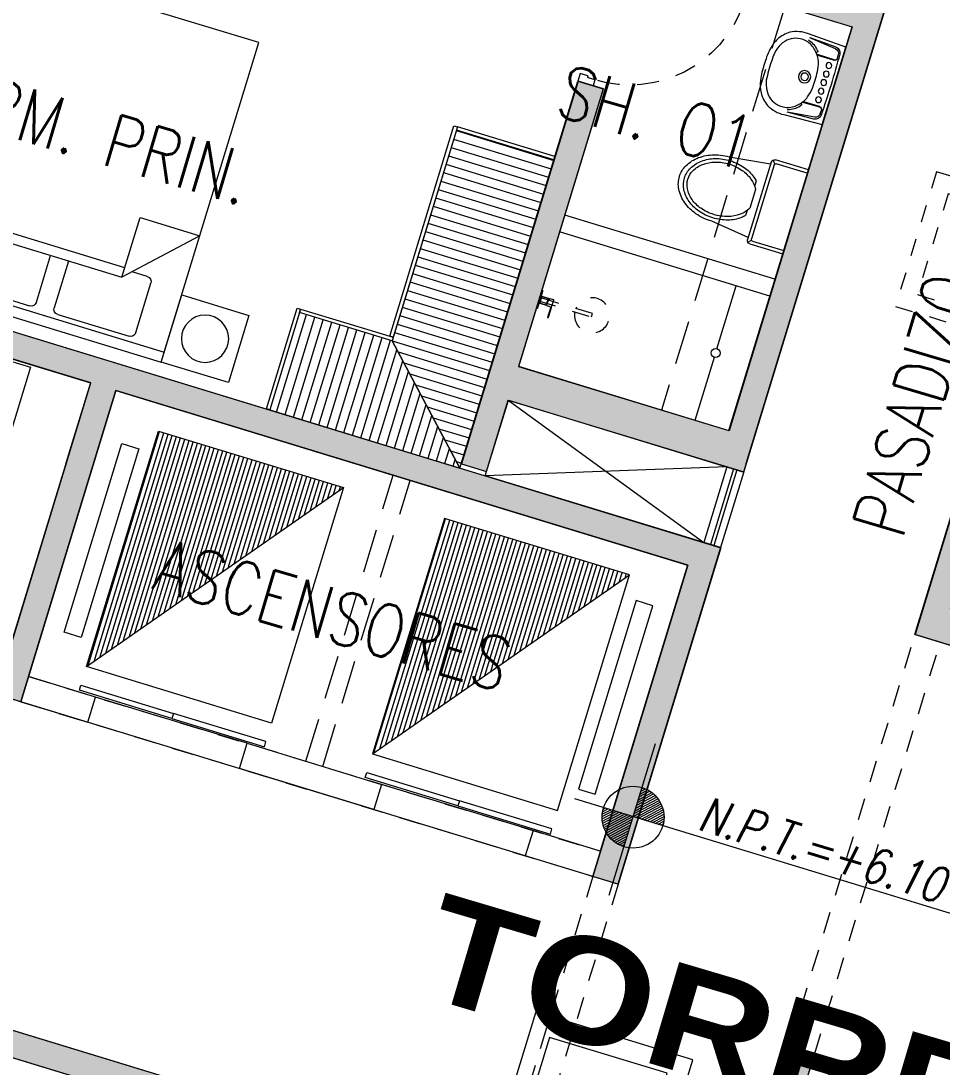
# Model space of a CAD drawing. Header units: millimetres. Extents: x 2471 to 2909, y 1327 to 1568.
# Drawn here: x 2650.49 to 2655.72, y 1484.87 to 1490.82 of the extents above; entities that cross this region are included whole.
import ezdxf
from ezdxf.enums import TextEntityAlignment as Align
from ezdxf.xclip import XClip

# ---------------------------------------------------------------- set-up
doc = ezdxf.new("R2010")
doc.units = ezdxf.units.MM
doc.header["$XCLIPFRAME"] = 2
doc.set_wipeout_variables(frame=1)
for name, pattern in [('ACAD_ISO07W100', [3, 0, -3]), ('HIDDEN', [0.375, 0.25, -0.125]), ('HIDDEN2', [0.1875, 0.125, -0.0625])]:
    doc.linetypes.add(name, pattern=pattern)
doc.layers.get('0').update_dxf_attribs({"color": 251, "lineweight": 9})
for name, color, linetype, lineweight in [('000 SOS 911 TUBERIA', 30, 'Continuous', 20), ('A-EST HATCH', 251, 'Continuous', 13), ('A-EST PLACAS', 251, 'Continuous', 13), ('A-EST VIGAS', 251, 'HIDDEN2', 13), ('A-ESTRUCTURA-HATCH', 251, 'Continuous', 13), ('A-LINEAS', 251, 'Continuous', 13), ('A-MOBILIARIO', 251, 'Continuous', 13), ('A-MURO BAJO', 251, 'Continuous', 13), ('A-MUROS', 251, 'Continuous', 13), ('A-PROYECCIONES', 251, 'HIDDEN', 13), ('A-SANITARIOS', 251, 'Continuous', 13), ('A_30_DispositivosSanit', 251, 'Continuous', 13), ('A_30_TableroElect', 251, 'Continuous', 13), ('A_50_TextoAmbiente', 251, 'Continuous', 13), ('A_50_TextoIndicaciones', 251, 'Continuous', 13), ('A_50_TextoSubtitulos', 251, 'Continuous', 13), ('DLP_MOBILIARIO FIJO', 251, 'Continuous', 13)]:
    doc.layers.add(name, color=color, linetype=linetype, lineweight=lineweight)
doc.styles.add('R100-200', font='romans.shx', dxfattribs={"width": 0.8, "height": 0.3})
doc.styles.add('R140-200', font='ariblk.ttf', dxfattribs={"height": 0.5})
doc.styles.add('R80', font='romans.shx', dxfattribs={"width": 0.8, "oblique": 15, "height": 0.1})
doc.styles.add('R80-200', font='romans.shx', dxfattribs={"width": 0.8, "oblique": 10, "height": 0.2})

# ---------------------------------------------------------------- blocks, each defined once
blk = doc.blocks.new('EST P1')
at = {"layer": 'A-ESTRUCTURA-HATCH'}
h = blk.add_hatch(dxfattribs=at)
h.set_pattern_fill('ANSI31', color=256, scale=0.02)
h.set_pattern_definition([(45, (-226392.07709, -8188203.05961), (-0.04490128060535, 0.04490128060535), [])])
h.paths.add_polyline_path([(-3.61, 5.05), (-3.61, 4.85), (-44.785, 4.85), (-44.785, -0.15), (-46.99, -0.15), (-46.99, -11.15), (-3.61, -11.1501), (-3.61, -11.4001), (-47.24, -11.4001), (-47.24, 0.15), (-45.035, 0.15), (-45.035, 5.05)])
h.paths.add_polyline_path([(5.8757, 4.85), (5.8757, 5.05), (35.53, 5.05), (35.53, 4.85)])
h.paths.add_polyline_path([(47.915, 5.05), (35.58, 5.05), (35.58, 4.85), (47.915, 4.85)])
h.paths.add_polyline_path([(51.865, 4.85), (53.3757, 4.85), (53.3757, 5.05), (51.865, 5.05)])
edge = h.paths.add_edge_path()
edge.add_arc((63.3007, -0.15), 9.7, 360, 540)
edge.add_line((53.6007, -0.15), (53.8007, -0.15))
edge.add_arc((63.3007, -0.15), 9.5, 0.90471, 180, ccw=False)
edge.add_line((72.7995, 0), (70.3507, 0))
edge.add_line((70.3507, 0), (70.3507, -0.1499))
edge.add_line((70.3507, -0.1499), (73.0007, -0.15))
edge = h.paths.add_edge_path()
edge.add_arc((63.3007, -0.15), 3.3, 0.00085, 49.99468)
edge.add_line((65.4221, 2.3777), (65.4222, -0.15))
edge.add_line((65.4222, -0.15), (65.2722, -0.15))
edge.add_line((65.2722, -0.15), (65.2721, 2.4964))
edge.add_arc((63.3007, -0.15), 3.3, 53.31658, 179.99996)
edge.add_line((60.0007, -0.15), (59.8007, -0.15))
edge.add_arc((63.3007, -0.15), 3.5, 2.45736, 179.99993, ccw=False)
edge.add_line((66.7975, 0.0001), (69.4507, 0))
edge.add_line((69.4507, 0), (69.4507, -0.1499))
edge.add_line((69.4507, -0.1499), (66.6007, -0.1499))
h.paths.add_polyline_path([(-3.56, -11.15), (35.53, -11.15), (35.53, -11.4001), (-3.56, -11.4001)])
h.paths.add_polyline_path([(35.58, -11.1501), (71.88, -11.1501), (71.88, -11.4001), (35.58, -11.4)])
blk = doc.blocks.new('A$C47ad906b')
at = {"linetype": 'ACAD_ISO07W100'}
blk.add_blockref('EST P1', (27.0859, 53.6317), dxfattribs=at)
blk = doc.blocks.new('SIM NIVEL PLANTA')
at = {"linetype": 'Continuous'}
h = blk.add_hatch(dxfattribs=at)
h.set_pattern_fill('_USER', color=256, scale=0.099996, angle=45, style=0, pattern_type=0)
h.set_pattern_definition([(45, (35396.10581, 26516.4892), (-0.0707080889, 0.0707080889), [])])
h.paths.add_polyline_path([(-17.032, 0), (-15.532, 0, 0.409209), (-17.032, 1.474)])
h.paths.add_polyline_path([(-18.532, 0, 0.419236), (-17.032, -1.526), (-17.032, 0)])
for p, q in [((-17.032, -3.975), (-17.032, 3.716)), ((0, 0), (-20, 0))]:
    blk.add_line(p, q)
blk.add_circle((-17.032, -0.026), 1.5, dxfattribs=at)
at = {"style": 'R80'}
blk.add_attdef('N.P.T.+0.00', text='', height=2.03, dxfattribs=at).set_placement((-7.766, 2.015), align=Align.MIDDLE_CENTER)
blk = doc.blocks.new('A$Cbbd908d0')
at = {"layer": 'A_30_TableroElect'}
for p, q in [((34.005, 58.2592), (37.1611, 57.2956)), ((37.1611, 57.2956), (37.0239, 56.8461))]:
    blk.add_line(p, q, dxfattribs=at)
blk = doc.blocks.new('ELECTRICAS')
at = {"color": 3}
blk.add_wipeout([(227600.5058, 8188180.1309), (227600.7856, 8188181.0437), (227602.4593, 8188180.5327), (227602.3221, 8188180.0832), (227604.3784, 8188179.4555), (227604.2368, 8188178.9918)], dxfattribs=at).dxf.layer = 'A_30_TableroElect'
at = {"layer": 'A-MURO BAJO'}
blk.add_blockref('A$Cbbd908d0', (227566.8772, 8188122.2483), dxfattribs=at)
blk = doc.blocks.new('A$C00f3ad8b')
at = {"layer": 'A-EST HATCH'}
h = blk.add_hatch(color=256, dxfattribs=at)
h.dxf.hatch_style = 1
h.paths.add_polyline_path([(39.55, 0.0604), (39.55, 6.1254), (38.05, 6.1254), (38.05, 5.3754), (37.9, 5.3754), (37.9, 6.3253), (39.7, 6.3253), (39.7, 5.4503), (41.2, 5.4503), (41.2, 5.9504), (41.35, 5.9504), (41.35, 5.2503), (39.7, 5.2503), (39.7, 0.0604)])
h.paths.add_polyline_path([(18.45, 10.1253), (20.05, 10.1253), (20.05, 13.2253), (18.85, 13.2253), (18.85, 13.3753), (20.2, 13.3753), (20.2, 9.9753), (18.45, 9.9753)])
h.paths.add_polyline_path([(17.65, 13.3753), (17.5, 13.3753), (17.5, 9.9753), (17.65, 9.9753)])
h.paths.add_polyline_path([(12.15, 13.8503), (11.85, 13.8503), (11.85, 13.7003), (12, 13.7003), (12, 10.6253), (12.15, 10.6253)])
h.paths.add_polyline_path([(15.1, 13.2253), (15.1, 10.1253), (16.7, 10.1253), (16.7, 9.9753), (14.95, 9.9753), (14.95, 13.3753), (16.3, 13.3753), (16.3, 13.2253)])
h.paths.add_polyline_path([(5.85, 13.7003), (5.25, 13.7003), (5.25, 13.8504), (6, 13.8504), (6, 10.4504), (4.85, 10.4504), (4.85, 10.6004), (5.85, 10.6004)])
h.paths.add_polyline_path([(4.05, 13.8504), (4.05, 10.4504), (3.9, 10.4504), (3.9, 13.8504)])
h.paths.add_polyline_path([(3.1, 10.6004), (1.5, 10.6004), (1.5, 13.7003), (2.7, 13.7003), (2.7, 13.8504), (1.35, 13.8504), (1.35, 10.4504), (3.1, 10.4504)])
h.paths.add_polyline_path([(5.85, 0.1503), (5.25, 0.1503), (5.25, 0.0004), (6, 0.0004), (6, 3.4004), (4.85, 3.4004), (4.85, 3.2504), (5.85, 3.2504)])
h.paths.add_polyline_path([(4.05, 0.0004), (4.05, 3.4004), (3.9, 3.4004), (3.9, 0.0004)])
h.paths.add_polyline_path([(3.1, 3.2504), (1.5, 3.2504), (1.5, 0.1503), (2.7, 0.1503), (2.7, 0.0004), (1.35, 0.0004), (1.35, 3.4004), (3.1, 3.4004)])
h.paths.add_polyline_path([(8.7, 3.5003), (8.85, 3.5003), (8.85, 0.1504), (9, 0.1504), (9, 0.0004), (8.7, 0.0004)])
h.paths.add_polyline_path([(18.45, 3.7254), (20.05, 3.7254), (20.05, 0.6254), (18.85, 0.6254), (18.85, 0.4754), (20.2, 0.4754), (20.2, 3.8754), (18.45, 3.8754)])
h.paths.add_polyline_path([(17.65, 0.4754), (17.5, 0.4754), (17.5, 3.8754), (17.65, 3.8754)])
h.paths.add_polyline_path([(12.15, 0.0004), (11.85, 0.0004), (11.85, 0.1503), (12, 0.1503), (12, 3.2254), (12.15, 3.2254)])
h.paths.add_polyline_path([(15.1, 0.6254), (15.1, 3.7254), (16.7, 3.7254), (16.7, 3.8754), (14.95, 3.8754), (14.95, 0.4754), (16.3, 0.4754), (16.3, 0.6254)])
h.paths.add_polyline_path([(31.6, 10.1253), (30, 10.1253), (30, 13.2253), (31.2, 13.2253), (31.2, 13.3753), (29.85, 13.3753), (29.85, 9.9753), (31.6, 9.9753)])
h.paths.add_polyline_path([(32.4, 13.3753), (32.55, 13.3753), (32.55, 9.9753), (32.4, 9.9753)])
h.paths.add_polyline_path([(38.2, 13.8503), (38.2, 13.7003), (38.05, 13.7003), (38.05, 10.6253), (37.9, 10.6253), (37.9, 13.8503)])
h.paths.add_polyline_path([(34.95, 13.2253), (34.95, 10.1253), (33.35, 10.1253), (33.35, 9.9753), (35.1, 9.9753), (35.1, 13.3753), (33.75, 13.3753), (33.75, 13.2253)])
h.paths.add_polyline_path([(39.7, 8.6004), (41.35, 8.6004), (41.35, 7.9004), (41.2, 7.9004), (41.2, 8.4004), (39.7, 8.4004), (39.7, 7.5253), (37.9, 7.5253), (37.9, 8.4753), (38.05, 8.4753), (38.05, 7.7253), (39.55, 7.7253), (39.55, 13.7903), (39.7, 13.7903)])
h.paths.add_polyline_path([(44.2, 13.7003), (44.8, 13.7003), (44.8, 13.8504), (44.05, 13.8504), (44.05, 10.4504), (45.2, 10.4504), (45.2, 10.6004), (44.2, 10.6004)])
h.paths.add_polyline_path([(46, 13.8504), (46, 10.4504), (46.15, 10.4504), (46.15, 13.8504)])
h.paths.add_polyline_path([(46.95, 10.6004), (48.55, 10.6004), (48.55, 13.7003), (47.35, 13.7003), (47.35, 13.8504), (48.7, 13.8504), (48.7, 10.4504), (46.95, 10.4504)])
h.paths.add_polyline_path([(46, 0.0004), (46, 3.4004), (46.15, 3.4004), (46.15, 0.0004)])
h.paths.add_polyline_path([(46.95, 3.2504), (48.55, 3.2504), (48.55, 0.1503), (47.35, 0.1503), (47.35, 0.0004), (48.7, 0.0004), (48.7, 3.4004), (46.95, 3.4004)])
h.paths.add_polyline_path([(41.35, 3.5003), (41.2, 3.5003), (41.2, 0.1504), (41.05, 0.1504), (41.05, 0.0004), (41.35, 0.0004)])
h.paths.add_polyline_path([(31.6, 3.7254), (30, 3.7254), (30, 0.6254), (31.2, 0.6254), (31.2, 0.4754), (29.85, 0.4754), (29.85, 3.8754), (31.6, 3.8754)])
h.paths.add_polyline_path([(32.4, 0.4754), (32.55, 0.4754), (32.55, 3.8754), (32.4, 3.8754)])
h.paths.add_polyline_path([(37.9, 0.0004), (38.2, 0.0004), (38.2, 0.1504), (38.05, 0.1503), (38.05, 3.2254), (37.9, 3.2254)])
h.paths.add_polyline_path([(34.95, 0.6254), (34.95, 3.7254), (33.35, 3.7254), (33.35, 3.8754), (35.1, 3.8754), (35.1, 0.4754), (33.75, 0.4754), (33.75, 0.6254)])
h.paths.add_polyline_path([(10.35, 6.3253), (12.15, 6.3253), (12.15, 5.3754), (12, 5.3754), (12, 6.1254), (10.5, 6.1254), (10.5, 0.0604), (10.35, 0.0604), (10.35, 5.2503), (8.7, 5.2503), (8.7, 5.9504), (8.85, 5.9504), (8.85, 5.4503), (10.35, 5.4503)])
h.paths.add_polyline_path([(44.05, 0.0004), (44.05, 3.4004), (45.2, 3.4004), (45.2, 3.2504), (44.2, 3.2504), (44.2, 0.1503), (44.8, 0.1503), (44.8, 0.0004)])
h.paths.add_polyline_path([(46.9532, 8.3504), (47.1, 8.3504), (47.1, 9.5504), (44.95, 9.5504), (44.95, 9.4004), (45.4, 9.4004), (45.4, 7.8004), (45.6, 7.8004), (45.6, 9.4004), (46.95, 9.4004), (46.95, 8.3504)], flags=17)
h.paths.add_polyline_path([(46.9532, 5.5004), (47.1, 5.5004), (47.1, 4.3004), (44.95, 4.3004), (44.95, 4.4504), (45.4, 4.4504), (45.4, 6.0504), (45.6, 6.0504), (45.6, 4.4504), (46.95, 4.4504), (46.95, 5.5004)], flags=17)
h.paths.add_polyline_path([(41.1999, 7.0004), (44.05, 7.0004), (44.05, 9.5504), (44.2, 9.5504), (44.2, 7.0003), (46.95, 7.0004), (46.95, 7.6003), (47.1, 7.6003), (47.1, 7.0004), (49.85, 7.0004), (49.85, 11.0504), (50.05, 11.0504), (50.05, 2.8004), (49.85, 2.8004), (49.85, 6.8504), (47.1, 6.8504), (47.1, 6.2504), (46.95, 6.2504), (46.95, 6.8504), (44.2, 6.8504), (44.2, 4.3004), (44.05, 4.3004), (44.05, 6.8504), (41.1999, 6.8504)])
h.paths.add_polyline_path([(41.35, 13.8504), (41.35, 10.3504), (41.2, 10.3504), (41.2, 13.7003), (41.05, 13.7003), (41.05, 13.8503)])
h.paths.add_polyline_path([(10.35, 13.7903), (10.35, 8.6004), (8.7, 8.6004), (8.7, 7.9003), (8.85, 7.9003), (8.85, 8.4004), (10.35, 8.4004), (10.35, 7.5253), (12.15, 7.5253), (12.15, 8.4753), (12, 8.4753), (12, 7.7253), (10.5, 7.7253), (10.5, 13.7903)])
h.paths.add_polyline_path([(2.95, 7.0003), (0.2, 7.0004), (0.2, 11.0504), (0, 11.0504), (0, 2.8004), (0.2, 2.8004), (0.2, 6.8504), (2.95, 6.8504), (2.95, 6.2504), (3.1, 6.2504), (3.1, 6.8504), (5.85, 6.8504), (5.85, 4.3004), (6, 4.3004), (6, 6.8504), (8.8501, 6.8504), (8.8501, 7.0003), (6, 7.0003), (6, 9.5503), (5.85, 9.5503), (5.85, 7.0003), (3.1, 7.0003), (3.1, 7.6004), (2.95, 7.6004)])
h.paths.add_polyline_path([(8.7, 13.8503), (9, 13.8503), (9, 13.7003), (8.85, 13.7003), (8.85, 10.3504), (8.7, 10.3504)])
h.paths.add_polyline_path([(3.0968, 8.3504), (2.95, 8.3504), (2.95, 9.5503), (5.1, 9.5503), (5.1, 9.4003), (4.65, 9.4003), (4.65, 7.8003), (4.45, 7.8003), (4.45, 9.4003), (3.1, 9.4003), (3.1, 8.3504)], flags=17)
h.paths.add_polyline_path([(3.0968, 5.5004), (2.95, 5.5004), (2.95, 4.3004), (5.1, 4.3004), (5.1, 4.4504), (4.65, 4.4503), (4.65, 6.0503), (4.45, 6.0503), (4.45, 4.4503), (3.1, 4.4504), (3.1, 5.5004)], flags=17)
h.paths.add_polyline_path([(23.35, 7.5254), (23.2, 7.5254), (23.2, 11.2254), (23.35, 11.2254)])
h.paths.add_polyline_path([(27.6, 7.5254), (37, 7.5253), (37, 7.6753), (33.45, 7.6753), (33.45, 9.0753), (33.25, 9.0753), (33.25, 7.6753), (30.35, 7.6753), (30.35, 9.0753), (30.2, 9.0753), (30.2, 7.6753), (27.8, 7.6753), (27.8, 8.9254), (29.45, 8.9253), (29.45, 9.0753), (27.175, 9.0753), (27.175, 8.9254), (27.6, 8.9254)])
h.paths.add_polyline_path([(27.15, 7.5254), (25.15, 7.5254), (25.15, 7.6754), (27, 7.6754), (27, 11.0754), (25.15, 11.0754), (25.15, 11.2253), (27, 11.2253), (27, 13.3753), (27.85, 13.3753), (27.85, 13.2253), (27.15, 13.2253)])
h.paths.add_polyline_path([(22.45, 8.9253), (22.45, 7.5254), (13.05, 7.5253), (13.05, 7.6753), (16.6, 7.6753), (16.6, 9.0753), (16.8, 9.0753), (16.8, 7.6753), (19.7, 7.6753), (19.7, 9.0753), (19.85, 9.0753), (19.85, 7.6753), (22.25, 7.6753), (22.25, 8.9253), (20.6, 8.9253), (20.6, 9.0753), (22.795, 9.077), (22.795, 8.927)])
h.paths.add_polyline_path([(22.82, 13.227), (22.2, 13.2253), (22.2, 13.3753), (23.02, 13.377), (23.02, 7.527), (22.82, 7.527)])
h.paths.add_polyline_path([(23.02, 4.752), (23.02, 0.477), (22.2, 0.4754), (22.2, 0.6254), (22.82, 0.627), (22.82, 4.752)])
h.paths.add_polyline_path([(21.05, 4.7754), (21.05, 4.9254), (22.82, 4.927), (22.82, 6.177), (20.3, 6.1754), (20.3, 4.7754), (20.15, 4.7754), (20.15, 6.1754), (16.8, 6.1754), (16.8, 4.7754), (16.6, 4.7754), (16.6, 6.1754), (13.05, 6.1754), (13.05, 6.3253), (23.02, 6.327), (23.02, 4.777)])
h.paths.add_polyline_path([(29, 4.7754), (29, 4.9254), (27.2, 4.9254), (27.2, 6.1754), (29.75, 6.1754), (29.75, 4.7754), (29.9, 4.7754), (29.9, 6.1754), (33.25, 6.1754), (33.25, 4.7754), (33.45, 4.7754), (33.45, 6.1754), (37, 6.1754), (37, 6.3253), (27, 6.3254), (27, 4.7754)])
h.paths.add_polyline_path([(26, 1.0254), (23.35, 1.0254), (23.35, 3.6754), (25.7, 3.6754), (25.7, 4.2254), (26, 4.2254), (26, 4.3754), (25.55, 4.3754), (25.55, 3.8254), (23.35, 3.8254), (23.35, 6.1754), (24.55, 6.1754), (24.55, 6.3254), (23.2, 6.3254), (23.2, 0.8754), (26, 0.8754)])
h.paths.add_polyline_path([(27, 0.4754), (27.85, 0.4754), (27.85, 0.6254), (27.15, 0.6254), (27.15, 4.7504), (27, 4.7504)])
at = {"layer": 'A-EST PLACAS', "elevation": 0}
for points in [[(27.15, 7.5254), (25.15, 7.5254), (25.15, 7.6754), (27, 7.6754), (27, 11.0754), (25.15, 11.0754), (25.15, 11.2253), (27, 11.2253), (27, 13.3753), (27.85, 13.3753), (27.85, 13.2253), (27.15, 13.2253)], [(23.35, 7.5254), (23.2, 7.5254), (23.2, 11.2254), (23.35, 11.2254)], [(27.6, 7.5254), (37, 7.5253), (37, 7.6753), (33.45, 7.6753), (33.45, 9.0753), (33.25, 9.0753), (33.25, 7.6753), (30.35, 7.6753), (30.35, 9.0753), (30.2, 9.0753), (30.2, 7.6753), (27.8, 7.6753), (27.8, 8.9254), (29.45, 8.9253), (29.45, 9.0753), (27.175, 9.0753), (27.175, 8.9254), (27.6, 8.9254)], [(26, 1.0254), (23.35, 1.0254), (23.35, 3.6754), (25.7, 3.6754), (25.7, 4.2254), (26, 4.2254), (26, 4.3754), (25.55, 4.3754), (25.55, 3.8254), (23.35, 3.8254), (23.35, 6.1754), (24.55, 6.1754), (24.55, 6.3254), (23.2, 6.3254), (23.2, 0.8754), (26, 0.8754)], [(29, 4.7754), (29, 4.9254), (27.2, 4.9254), (27.2, 6.1754), (29.75, 6.1754), (29.75, 4.7754), (29.9, 4.7754), (29.9, 6.1754), (33.25, 6.1754), (33.25, 4.7754), (33.45, 4.7754), (33.45, 6.1754), (37, 6.1754), (37, 6.3253), (27, 6.3254), (27, 4.7754)]]:
    blk.add_lwpolyline(points, close=True, dxfattribs=at)
at = {"layer": 'A-EST VIGAS'}
for p, q in [((25.15, 11.0754, 0), (25.15, 7.6754, 0)), ((25.3, 11.0754, 0), (25.3, 7.6754, 0)), ((24.55, 6.3254, 0), (27, 6.3254, 0)), ((24.55, 6.1754, 0), (27, 6.1754, 0))]:
    blk.add_line(p, q, dxfattribs=at)
at = {"layer": 'A-EST VIGAS', "elevation": 0}
for points in [[(25.15, 7.6754), (23.35, 7.6754)], [(25.15, 7.5254), (23.35, 7.5254)]]:
    blk.add_lwpolyline(points, dxfattribs=at)
blk = doc.blocks.new('ducha marsano')
at = {"linetype": 'HIDDEN2', "ltscale": 0.5, "extrusion": (-4.9425e-10, -7.91123e-10, -1)}
for p, q in [((-0.01, 0), (0.01, 0)), ((0.01, 0), (0.01, -0.3155)), ((-0.0155, -0.058), (-0.0157, -0.058)), ((-0.01, -0.3155), (-0.01, 0)), ((0.0225, -0.0515), (-0.0001, -0.0515)), ((0.0225, -0.0515), (0.0225, -0.0627)), ((-0.0205, -0.08), (-0.0205, -0.0601)), ((0.021, -0.0815), (-0.019, -0.0815)), ((0.025, -0.0815), (0.021, -0.0815)), ((0.0225, -0.0682), (0.0225, -0.077)), ((0.0225, -0.077), (0.025, -0.077)), ((0.025, -0.077), (0.0771, -0.077)), ((0.0771, -0.0815), (0.025, -0.0815)), ((0.0771, -0.077), (0.0816, -0.077)), ((0.0816, -0.0815), (0.0771, -0.0815)), ((0.0816, -0.077), (0.082, -0.077)), ((0.082, -0.0815), (0.0816, -0.0815)), ((0.082, -0.077), (0.084, -0.077)), ((0.084, -0.0815), (0.082, -0.0815)), ((0.0855, -0.0785), (0.0855, -0.08)), ((0.01, -0.3155), (-0.01, -0.3155))]:
    blk.add_line(p, q, dxfattribs=at)
for centre, radius, start, end in [((-0.0004, -0.0462), 0.02, 323.95812, 354.92979), ((0.0004, -0.0462), 0.02, 185.07021, 195.2705), ((0.019, -0.08), 0.0015, 270, 360), ((-0.084, -0.0785), 0.0015, 90, 180), ((-0.084, -0.08), 0.0015, 180, 270), ((0, -0.3155), 0.1, 95.73917, 84.26083)]:
    blk.add_arc(centre, radius, start, end, dxfattribs=at)
at = {"linetype": 'HIDDEN2', "ltscale": 0.5, "extrusion": (-4.94252e-10, -7.91124e-10, -1)}
blk.add_ellipse((0, -0.0515), major_axis=(-0.0225, -0.0095), ratio=0.001448, start_param=0.425436, end_param=1.567366, dxfattribs=at)
at = {"linetype": 'HIDDEN2', "ltscale": 0.5}
for points, degree in [([(-0.0305, 0), (0, 0), (0.0305, 0)], 2), ([(0.0305, 0), (0.0415, 0), (0.0525, 0)], 2), ([(0.0525, 0), (0.0525, -0.0038), (0.0525, -0.0075)], 2), ([(-0.0525, 0), (-0.0525, -0.0038), (-0.0525, -0.0075)], 2), ([(-0.0525, 0), (-0.0415, 0), (-0.0305, 0)], 2), ([(-0.0525, -0.0075), (-0.0525, -0.0075), (-0.0525, -0.0075)], 2), ([(0.0305, -0.008), (0, -0.008), (-0.0305, -0.008)], 2), ([(-0.0215, -0.008), (-0.0215, -0.0093), (-0.0215, -0.0105)], 2), ([(-0.021, -0.011), (-0.007, -0.011), (0.007, -0.011), (0.021, -0.011)], 3), ([(-0.02, -0.011), (-0.02, -0.0294), (-0.02, -0.0477)], 2), ([(-0.0197, -0.048), (0, -0.048), (0.0197, -0.048)], 2), ([(0.02, -0.011), (0.02, -0.0294), (0.02, -0.0477)], 2), ([(0.0215, -0.008), (0.0215, -0.0093), (0.0215, -0.0105)], 2)]:
    blk.add_open_spline(points, degree=degree, dxfattribs=at)
for points, weights in [([(-0.0525, -0.0075), (-0.0525, -0.0075), (-0.0525, -0.0075)], [1, 0.990847086912, 0.982266230892]), ([(-0.052, -0.008), (-0.0525, -0.008), (-0.0525, -0.0075)], [1, 0.707106781193, 1]), ([(-0.0215, -0.0105), (-0.0215, -0.011), (-0.021, -0.011)], [1, 0.70710678154, 1]), ([(-0.02, -0.0477), (-0.02, -0.048), (-0.0197, -0.048)], [1, 0.707106780138, 1]), ([(0.02, -0.0477), (0.02, -0.048), (0.0197, -0.048)], [1, 0.707106779703, 1]), ([(0.0211, -0.011), (0.0211, -0.011), (0.021, -0.011)], [1, 0.992411795776, 1]), ([(0.052, -0.008), (0.0521, -0.008), (0.0521, -0.008)], [1, 0.992411795771, 1])]:
    blk.add_rational_spline(points, weights, degree=2, dxfattribs=at)
for points, knots in [([(-0.0305, -0.008), (-0.0332, -0.008), (-0.0374, -0.008), (-0.0424, -0.008), (-0.0458, -0.008), (-0.0486, -0.008), (-0.0512, -0.008), (-0.052, -0.008), (-0.052, -0.008)], [0, 0, 0, 0, 8.104572, 12.495263, 16.885954, 21.276645, 25.667336, 33.771908, 33.771908, 33.771908, 33.771908]), ([(0.052, -0.008), (0.052, -0.008), (0.0512, -0.008), (0.0486, -0.008), (0.0458, -0.008), (0.0424, -0.008), (0.0374, -0.008), (0.0332, -0.008), (0.0305, -0.008)], [0, 0, 0, 0, 8.104572, 12.495263, 16.885954, 21.276645, 25.667336, 33.771908, 33.771908, 33.771908, 33.771908]), ([(0.0225, -0.0682), (0.0225, -0.0682), (0.0225, -0.0682), (0.0225, -0.0679), (0.0224, -0.0677), (0.0224, -0.0672), (0.0224, -0.0669), (0.0223, -0.0662), (0.0223, -0.0658), (0.0223, -0.0652), (0.0223, -0.0648), (0.0224, -0.0641), (0.0224, -0.0638), (0.0224, -0.0633), (0.0225, -0.0631), (0.0225, -0.0628), (0.0225, -0.0627), (0.0225, -0.0627)], [0.4148436, 0.4148436, 0.4148436, 0.4148436, 0.5185541, 0.5185541, 0.6222645, 0.6222645, 0.7259759, 0.7259759, 0.8296873, 0.8296873, 0.9333987, 0.9333987, 1.03711, 1.03711, 1.1408205, 1.1408205, 1.2445309, 1.2445309, 1.2445309, 1.2445309])]:
    blk.add_open_spline(points, degree=3, knots=knots, dxfattribs=at)
for points, weights, degree, knots in [([(0.0211, -0.011), (0.0211, -0.011), (0.0211, -0.011), (0.0211, -0.011), (0.0214, -0.0109), (0.0215, -0.0107), (0.0215, -0.0105)], [0.918641037743, 0.918640949346, 0.918640860949, 0.918640772552, 0.789223156395, 0.789223156395, 0.918640772552], 3, [0.1238988, 0.1238988, 0.1238988, 0.1238988, 0.1238993, 0.1238993, 0.1238993, 0.78603, 0.78603, 0.78603, 0.78603]), ([(0.0521, -0.008), (0.0521, -0.008), (0.0521, -0.008), (0.0525, -0.0079), (0.0525, -0.0075)], [0.918641037749, 0.918640905153, 0.918640772558, 0.724517853988, 0.918640772558], 2, [0.1238988, 0.1238988, 0.1238988, 0.1238993, 0.1238993, 0.7860311, 0.7860311, 0.7860311])]:
    blk.add_rational_spline(points, weights, degree=degree, knots=knots, dxfattribs=at)
blk = doc.blocks.new('*U806')
for p, q in [((0.01, 0.705), (0.01, 0.75)), ((0.1, 0.715), (0.055, 0.715)), ((0.055, 0.705), (0.055, 0.715)), ((0.1, 0.715), (0.1, 0.75)), ((0.055, 0.705), (0.01, 0.705)), ((0.055, 0.045), (0.01, 0.045)), ((0.01, 0.045), (0.01, 0)), ((0.055, 0.045), (0.055, 0.035)), ((0.1, 0.035), (0.055, 0.035)), ((0.1, 0.035), (0.1, 0))]:
    blk.add_line(p, q)
blk.add_lwpolyline([(0.78, 0.07), (0.78, 0.035), (0.1, 0.035), (0.1, 0.07)], close=True)
at = {"color": 7, "linetype": 'HIDDEN2'}
blk.add_arc((0.0996, 0.0341), 0.6809, 2.23015, 89.96723, dxfattribs=at)
blk = doc.blocks.new('SIFON JET_PLANTA')
blk.add_wipeout([(0, -0.25), (-0.195, -0.25), (-0.1995, -0.2495), (-0.2029, -0.2484), (-0.2029, -0.2484), (-0.2067, -0.2462), (-0.2067, -0.2462), (-0.209, -0.244), (-0.209, -0.244), (-0.2091, -0.2441), (-0.2108, -0.2423), (-0.2108, -0.2423), (-0.2108, -0.2423), (-0.2126, -0.2395), (-0.2126, -0.2395), (-0.2138, -0.2369), (-0.2138, -0.2369), (-0.2147, -0.2335), (-0.215, -0.23), (-0.215, -0.227), (-0.215, -0.2181), (-0.44, -0.19), (-0.4428, -0.19), (-0.4467, -0.1899), (-0.449, -0.1899), (-0.4518, -0.1898), (-0.455, -0.1897), (-0.4568, -0.1896), (-0.4592, -0.1894), (-0.4619, -0.1893), (-0.4639, -0.1891), (-0.4651, -0.189), (-0.4651, -0.189), (-0.4695, -0.1887), (-0.4735, -0.1883), (-0.4761, -0.188), (-0.4785, -0.1877), (-0.4812, -0.1874), (-0.4824, -0.1872), (-0.4862, -0.1867), (-0.4884, -0.1864), (-0.4916, -0.1859), (-0.4936, -0.1856), (-0.495, -0.1854), (-0.4974, -0.1849), (-0.4974, -0.1849), (-0.5022, -0.184), (-0.5066, -0.1832), (-0.5094, -0.1826), (-0.5118, -0.1821), (-0.5151, -0.1813), (-0.5177, -0.1807), (-0.5217, -0.1796), (-0.5238, -0.1791), (-0.5267, -0.1783), (-0.5267, -0.1783), (-0.5296, -0.1775), (-0.5321, -0.1768), (-0.5352, -0.1759), (-0.5385, -0.1749), (-0.5385, -0.1749), (-0.5412, -0.174), (-0.5428, -0.1735), (-0.5449, -0.1728), (-0.5465, -0.1722), (-0.5491, -0.1713), (-0.551, -0.1706), (-0.5543, -0.1693), (-0.5568, -0.1683), (-0.5598, -0.1671), (-0.5614, -0.1664), (-0.5644, -0.1652), (-0.5659, -0.1645), (-0.5675, -0.1637), (-0.5702, -0.1625), (-0.5738, -0.1608), (-0.5759, -0.1598), (-0.5781, -0.1587), (-0.5833, -0.1559), (-0.5871, -0.1538), (-0.5896, -0.1524), (-0.5918, -0.1511), (-0.5936, -0.15), (-0.595, -0.1492), (-0.5964, -0.1483), (-0.5987, -0.1469), (-0.6004, -0.1458), (-0.602, -0.1448), (-0.6039, -0.1435), (-0.6058, -0.1422), (-0.607, -0.1415), (-0.6086, -0.1403), (-0.612, -0.1379), (-0.6142, -0.1363), (-0.6153, -0.1355), (-0.6168, -0.1344), (-0.6179, -0.1335), (-0.6193, -0.1324), (-0.6204, -0.1315), (-0.6215, -0.1307), (-0.6223, -0.13), (-0.6235, -0.1291), (-0.6245, -0.1281), (-0.6245, -0.1281), (-0.6262, -0.1268), (-0.6276, -0.1255), (-0.6288, -0.1244), (-0.6305, -0.123), (-0.6318, -0.1217), (-0.6318, -0.1217), (-0.6335, -0.1201), (-0.6347, -0.119), (-0.6347, -0.119), (-0.6379, -0.1158), (-0.64, -0.1137), (-0.6458, -0.1074), (-0.6494, -0.1032), (-0.6554, -0.0958), (-0.6599, -0.0897), (-0.6623, -0.0862), (-0.6646, -0.0826), (-0.6679, -0.0774), (-0.6706, -0.0727), (-0.6722, -0.0699), (-0.6751, -0.0642), (-0.677, -0.0602), (-0.6779, -0.0581), (-0.6792, -0.0551), (-0.6803, -0.0522), (-0.6814, -0.0492), (-0.6827, -0.0457), (-0.6838, -0.0419), (-0.6855, -0.0361), (-0.6864, -0.0321), (-0.687, -0.0296), (-0.6876, -0.0264), (-0.6881, -0.0232), (-0.6891, -0.0164), (-0.6896, -0.0111), (-0.6899, -0.0065), (-0.69, 0), (-0.6899, 0.0044), (-0.6897, 0.0096), (-0.6893, 0.014), (-0.6887, 0.0194), (-0.6881, 0.0236), (-0.6881, 0.0236), (-0.6872, 0.0284), (-0.6867, 0.031), (-0.6855, 0.0361), (-0.6855, 0.0361), (-0.6838, 0.0421), (-0.6838, 0.0421), (-0.6819, 0.048), (-0.6804, 0.0521), (-0.6793, 0.0547), (-0.6779, 0.0582), (-0.6745, 0.0655), (-0.6745, 0.0655), (-0.6722, 0.0699), (-0.6705, 0.0728), (-0.669, 0.0755), (-0.6672, 0.0785), (-0.665, 0.082), (-0.6634, 0.0845), (-0.6611, 0.088), (-0.657, 0.0936), (-0.657, 0.0936), (-0.6534, 0.0984), (-0.6534, 0.0984), (-0.6503, 0.1023), (-0.6453, 0.108), (-0.6386, 0.1152), (-0.6326, 0.121), (-0.6299, 0.1235), (-0.6251, 0.1276), (-0.6206, 0.1314), (-0.6168, 0.1344), (-0.6106, 0.1389), (-0.6061, 0.142), (-0.6, 0.1461), (-0.5963, 0.1484), (-0.5908, 0.1517), (-0.5862, 0.1543), (-0.5794, 0.158), (-0.5693, 0.1629), (-0.5517, 0.1703), (-0.5465, 0.1722), (-0.5385, 0.1749), (-0.5346, 0.176), (-0.5265, 0.1784), (-0.5216, 0.1797), (-0.5148, 0.1813), (-0.5079, 0.1829), (-0.5016, 0.1842), (-0.4865, 0.1867), (-0.4763, 0.188), (-0.4726, 0.1884), (-0.4636, 0.1892), (-0.4549, 0.1897), (-0.449, 0.1899), (-0.44, 0.19), (-0.4322, 0.191), (-0.215, 0.2181), (-0.215, 0.2234), (-0.215, 0.2278), (-0.2149, 0.2323), (-0.2142, 0.2356), (-0.2129, 0.239), (-0.211, 0.2419), (-0.2091, 0.2441), (-0.2077, 0.2455), (-0.2055, 0.247), (-0.2007, 0.2492), (-0.195, 0.25), (-0.195, 0.25), (-0.1605, 0.25), (-0.0975, 0.25), (-0.0323, 0.25), (0, 0.25)])
for p, q in [((-0.2091, 0.2441), (-0.1921, 0.2271)), ((-0.195, 0.25), (0, 0.25)), ((0, 0.25), (0, -0.25)), ((-0.215, 0.2181), (-0.44, 0.19)), ((-0.215, -0.23), (-0.215, 0.23)), ((-0.195, -0.22), (-0.195, 0.22)), ((-0.185, 0.23), (0, 0.23)), ((-0.265, 0.0718), (-0.265, 0.1028)), ((-0.255, -0.0562), (-0.255, 0.0562)), ((-0.265, -0.1028), (-0.265, -0.0718)), ((-0.215, -0.2181), (-0.44, -0.19)), ((-0.2091, -0.2441), (-0.1921, -0.2271)), ((0, -0.23), (-0.185, -0.23)), ((0, -0.25), (-0.195, -0.25))]:
    blk.add_line(p, q)
for points in [[(-0.44, 0.19, 0.076393), (-0.5385, 0.1749, 0.086437), (-0.6168, 0.1344, 0.105872), (-0.6722, 0.0699, 0.125404), (-0.69, 0, 0.125404), (-0.6722, -0.0699, 0.105872), (-0.6168, -0.1344, 0.086437), (-0.5385, -0.1749, 0.076393), (-0.44, -0.19, 0.076393)], [(-0.265, 0.1028, 0.0362), (-0.2844, 0.1202, 0.08725), (-0.3535, 0.1565, 0.077598), (-0.44, 0.17, 0.077598), (-0.5265, 0.1565, 0.08725), (-0.5956, 0.1202, 0.105601), (-0.6443, 0.0627, 0.12364), (-0.66, 0, 0.12364), (-0.6443, -0.0627, 0.105601), (-0.5956, -0.1202, 0.08725), (-0.5265, -0.1565, 0.077598), (-0.44, -0.17, 0.077598)], [(-0.255, 0.0562, 0.100268), (-0.2967, 0.1044, 0.08725), (-0.3596, 0.1374, 0.077598), (-0.44, 0.15, 0.077598), (-0.5204, 0.1374, 0.08725), (-0.5833, 0.1044, 0.105601), (-0.6266, 0.0532, 0.12364), (-0.64, 0, 0.12364), (-0.6266, -0.0532, 0.105601), (-0.5833, -0.1044, 0.08725), (-0.5204, -0.1374, 0.077598), (-0.44, -0.15, 0.077598)], [(-0.44, -0.15, 0.077598), (-0.3596, -0.1374, 0.08725), (-0.2967, -0.1044, 0.100268), (-0.255, -0.0562, 0.12364)], [(-0.44, -0.17, 0.077598), (-0.3535, -0.1565, 0.08725), (-0.2844, -0.1202, 0.0362), (-0.265, -0.1028, 0.12364)]]:
    blk.add_lwpolyline(points, format="xyb")
for centre, radius, start, end in [((-0.195, 0.23), 0.02, 90, 180), ((-0.185, 0.22), 0.01, 90, 180), ((-0.195, -0.23), 0.02, 180, 270), ((-0.185, -0.22), 0.01, 180, 270)]:
    blk.add_arc(centre, radius, start, end)
blk = doc.blocks.new('BOWL-ITALGRIF_VARADERO_01')
for p, q in [((-0.2032, -0.1971), (-0.2208, -0.038)), ((0.2032, -0.1971), (0.2208, -0.038)), ((-0.1404, -0.2077), (-0.1424, -0.1083)), ((-0.1375, -0.205), (-0.1375, -0.1117)), ((0.1375, -0.205), (0.1375, -0.1117)), ((0.1404, -0.2077), (0.1424, -0.1083)), ((-0.1753, -0.222), (-0.1544, -0.222)), ((0.1753, -0.222), (0.1544, -0.222))]:
    blk.add_line(p, q)
for points in [[(-0.0917, 0.1589, -0.02989), (-0.0456, 0.1646, -0.007822), (0.0456, 0.1646, -0.02989), (0.0918, 0.1589, -0.091737), (0.1601, 0.1343, -0.112496), (0.2175, 0.0792, -0.147885), (0.2402, -0.0257), (0.23, -0.25), (-0.23, -0.25), (-0.2402, -0.0257, -0.147885), (-0.2175, 0.0792, -0.112496), (-0.1601, 0.1343, -0.091737)], [(-0.0496, -0.1363, -0.062677), (-0.1048, -0.1249, -0.110639), (-0.1576, -0.091, -0.120976), (-0.195, -0.0344, -0.061198), (-0.2, 0, -0.21707), (-0.1593, 0.092, -0.174983), (-0.0545, 0.1298, -0.010618), (0, 0.131, -0.010618), (0.0545, 0.1298, -0.174983), (0.1593, 0.092, -0.21707), (0.2, 0, -0.061198), (0.195, -0.0344, -0.120976), (0.1576, -0.091, -0.110639), (0.1048, -0.1249, -0.062677), (0.0496, -0.1363, -0.017583), (0, -0.138, -0.017583)]]:
    blk.add_lwpolyline(points, format="xyb", close=True)
for points in [[(-0.2216, -0.0381), (-0.2145, -0.1954, 0.390823), (-0.1807, -0.2288, 0.017524), (0.1807, -0.2288, 0.390823), (0.2145, -0.1954), (0.2216, -0.0381)], [(-0.2072, -0.035, 0.005), (-0.2064, -0.038, 0.121292), (-0.166, -0.0996, 0.007977), (-0.1624, -0.1031)], [(0.2072, -0.035, -0.005), (0.2064, -0.038, -0.121292), (0.166, -0.0996, -0.007977), (0.1624, -0.1031)]]:
    blk.add_lwpolyline(points, format="xyb")
for centre, radius in [((0, -0.075), 0.035), ((0, -0.075), 0.0215), ((-0.1015, -0.1885), 0.0165), ((-0.051, -0.1885), 0.0165), ((0, -0.1885), 0.0165), ((0.051, -0.1885), 0.0165), ((0.1015, -0.1885), 0.0165)]:
    blk.add_circle(centre, radius)
for centre, radius, start, end in [((-0.1583, -0.0987), 0.006, 226.64309, 46.64309), ((-0.1404, -0.1083), 0.002, 54.36186, 181.13739), ((-0.1355, -0.1117), 0.002, 56.71088, 180), ((0.1355, -0.1117), 0.002, 0, 123.28912), ((0.1404, -0.1083), 0.002, 358.86261, 125.63814), ((0.1583, -0.0987), 0.006, 133.35691, 313.35691), ((0.1048, -0.1249), 9.094947017729287e-16, 0, 217.6714), ((-0.1753, -0.194), 0.028, 186.31112, 270), ((-0.1545, -0.205), 0.017, 270, 0), ((-0.1544, -0.208), 0.014, 270, 1.13739), ((0.1545, -0.205), 0.017, 180, 270), ((0.1544, -0.208), 0.014, 178.86261, 270), ((0.1753, -0.194), 0.028, 270, 353.68888)]:
    blk.add_arc(centre, radius, start, end)
blk = doc.blocks.new('CAMA 2PLAZAS C_VELADOR')
at = {"layer": 'A-MOBILIARIO'}
for p, q in [((-1.8499, 0), (-0.3999, 0)), ((-1.8499, -0.06), (-1.8499, 0)), ((-0.3999, 0), (-0.3999, -0.06))]:
    blk.add_line(p, q, dxfattribs=at)
at = {"layer": 'A-MOBILIARIO', "linetype": 'Continuous'}
for p, q in [((-1.8499, -0.06), (-0.3999, -0.06)), ((-1.8499, -1.9), (-1.8499, -0.06)), ((-1.6633, -0.3958), (-1.6633, -0.1184)), ((-1.6327, -0.0878), (-1.2086, -0.0878)), ((-1.1779, -0.1184), (-1.1779, -0.3958)), ((-1.0719, -0.3958), (-1.0719, -0.1184)), ((-1.0413, -0.0878), (-0.6172, -0.0878)), ((-0.5866, -0.1184), (-0.5866, -0.4118)), ((-0.3999, -0.06), (-0.3999, -1.9)), ((-1.8499, -0.396), (-0.7546, -0.396)), ((-0.3999, -0.7507), (-0.7546, -0.396)), ((-0.7546, -0.396), (-0.7546, -0.7507)), ((-0.7546, -0.452), (-1.8499, -0.452)), ((-0.6172, -0.4424), (-0.7082, -0.4424)), ((-0.7546, -0.7507), (-0.3999, -0.7507)), ((-0.3999, -1.9), (-1.8499, -1.9))]:
    blk.add_line(p, q, dxfattribs=at)
at = {"layer": 'A-MOBILIARIO'}
for points in [[(-2.2499, -0.4), (-1.8499, -0.4), (-1.8499, 0), (-2.2499, 0)], [(-0.4, -0.4), (0, -0.4), (0, 0), (-0.4, 0)]]:
    blk.add_lwpolyline(points, close=True, dxfattribs=at)
for centre in [(-2.0499, -0.2), (-0.2, -0.2)]:
    blk.add_circle(centre, 0.1344, dxfattribs=at)
at = {"layer": 'A-MOBILIARIO', "linetype": 'Continuous'}
for centre, start, end in [((-1.6327, -0.1184), 90, 180), ((-1.2086, -0.1184), 0, 90), ((-1.0413, -0.1184), 90, 180), ((-0.6172, -0.1184), 0, 90), ((-0.6172, -0.4118), 270, 0)]:
    blk.add_arc(centre, 0.0306, start, end, dxfattribs=at)
blk = doc.blocks.new('TG-P1')
h = blk.add_hatch()
h.set_pattern_fill('_U', color=8, scale=0.025, angle=360.00018, style=0, pattern_type=0)
h.set_pattern_definition([(0.000175, (79.550253, -130.17515), (-7.64e-08, 0.025), [])])
h.paths.add_polyline_path([(24.1, -3.075), (25.5, -4.175), (25.5, -3.075)])
h = blk.add_hatch()
h.set_pattern_fill('_U', color=8, scale=0.025, angle=180.00018, style=0, pattern_type=0)
h.set_pattern_definition([(180.000175, (-57.600258, 134.200156), (7.64e-08, -0.025), [])])
h.paths.add_polyline_path([(24.1, -4.775), (25.5, -5.875), (25.5, -4.775)])
at = {"layer": 'DLP_MOBILIARIO FIJO'}
h = blk.add_hatch(dxfattribs=at)
h.set_pattern_fill('_USER', color=8, scale=0.05, angle=180, pattern_type=0)
h.set_pattern_definition([(180, (-9790.51571, -3196.522796), (-6e-18, -0.05), [])])
h.paths.add_polyline_path([(25.8, -3.645), (25.8, -4.775), (26.38, -4.195), (26.38, -3.645)])
h = blk.add_hatch(dxfattribs=at)
h.set_pattern_fill('_USER', color=8, scale=0.05, angle=270, pattern_type=0)
h.set_pattern_definition([(270, (-7176.164987, -2438.04476), (0.05, -9e-18), [])])
h.paths.add_polyline_path([(25.8, -4.775), (27.6314, -4.775), (27.6314, -4.195), (26.38, -4.195)])
at = {"color": 8}
for p, q in [((24.1, -3.075), (25.5, -4.175, 0)), ((24.1, -4.775), (25.5, -5.875, 0))]:
    blk.add_line(p, q, dxfattribs=at)
at = {"color": 8, "elevation": 0}
for points in [[(25.3719, -2.997), (24.2504, -2.997), (24.2504, -2.8967), (25.3719, -2.8967)], [(25.5, -4.175), (24.1, -4.175), (24.1, -3.075), (25.5, -3.075)], [(25.5, -4.775), (24.1, -4.775), (24.1, -5.875), (25.5, -5.875)], [(25.3719, -5.953), (24.2504, -5.953), (24.2504, -6.0533), (25.3719, -6.0533)]]:
    blk.add_lwpolyline(points, close=True, dxfattribs=at)
at = {"layer": 'A-LINEAS', "color": 8}
for p, q in [((26.25, -4.925, 0), (25.8, -6.225, 0)), ((26.25, -6.225, 0), (25.8, -4.925, 0)), ((26.45, -5.975), (26.825, -5.975)), ((26.875, -5.975), (27.25, -5.975))]:
    blk.add_line(p, q, dxfattribs=at)
blk.add_circle((26.85, -5.975), 0.025, dxfattribs=at)
at = {"layer": 'A-MOBILIARIO', "color": 8}
for p, q in [((26.25, -6.265, 0), (25.8, -6.265, 0)), ((26.25, -6.285, 0), (25.8, -6.285, 0))]:
    blk.add_line(p, q, dxfattribs=at)
at = {"layer": 'A-MOBILIARIO', "color": 8, "elevation": 0}
for points in [[(23.96, -3.625), (23.96, -3.075), (23.99, -3.075), (23.99, -3.625)], [(23.96, -3.625), (23.96, -4.175), (23.99, -4.175), (23.99, -3.625)], [(23.96, -5.325), (23.96, -4.775), (23.99, -4.775), (23.99, -5.325)], [(23.96, -5.325), (23.96, -5.875), (23.99, -5.875), (23.99, -5.325)]]:
    blk.add_lwpolyline(points, close=True, dxfattribs=at)
at = {"layer": 'A-MURO BAJO', "color": 8}
for p, q in [((23.95, -4.075, 0), (23.95, -3.175, 0)), ((23.95, -5.775, 0), (23.95, -4.875, 0)), ((27.25, -6.175), (27.25, -4.925)), ((27.35, -6.175), (27.35, -4.925)), ((26.25, -6.225, 0), (25.8, -6.225, 0)), ((26.25, -6.325, 0), (25.8, -6.325, 0))]:
    blk.add_line(p, q, dxfattribs=at)
at = {"layer": 'A-MUROS', "color": 8}
for p, q in [((25.65, -0.475), (25.65, -2.625)), ((25.65, -2.625), (23.8, -2.625)), ((23.8, -2.625), (23.8, -3.175)), ((23.95, -3.175), (23.95, -2.775)), ((23.95, -2.775), (25.65, -2.775)), ((25.65, -2.775), (25.65, -6.175)), ((23.8, -3.175), (23.95, -3.175)), ((23.8, -4.875), (23.8, -4.075)), ((23.8, -4.075), (23.95, -4.075)), ((23.95, -4.075), (23.95, -4.875)), ((28.1, -4.775), (28.1, -4.925)), ((28.85, -4.775), (28.85, -6.175)), ((23.95, -4.875), (23.8, -4.875)), ((25.8, -4.925, 0), (26.25, -4.925, 0)), ((25.8, -6.325, 0), (25.8, -4.925, 0)), ((26.25, -4.925, 0), (26.25, -6.325, 0)), ((26.45, -4.925), (26.45, -6.175)), ((28.1, -4.925), (26.45, -4.925)), ((23.95, -5.775), (23.8, -5.775)), ((23.8, -6.325), (23.8, -5.775)), ((23.95, -6.175), (23.95, -5.775)), ((25.65, -6.175), (23.95, -6.175)), ((25.8, -6.325), (23.8, -6.325)), ((25.8, -6.325), (25.65, -6.325)), ((26.25, -6.325), (26.7, -6.325, 0)), ((26.3, -6.325, 0), (35.65, -6.325)), ((21.85, -7.525), (23.2, -7.525)), ((23.2, -7.525), (23.2, -7.675)), ((25.65, -13.375), (25.65, -7.525)), ((25.65, -7.525), (35.65, -7.525)), ((23.2, -7.675), (22, -7.675))]:
    blk.add_line(p, q, dxfattribs=at)
for points in [[(25.65, -2.325), (25.65, -0.475), (26.5, -0.475), (26.5, -0.625), (25.8, -0.625), (25.8, -4.775), (28.1, -4.775)], [(27.65, -9.075), (25.8, -9.075), (25.8, -13.225), (26.5, -13.225), (26.5, -13.375), (25.65, -13.375), (25.65, -7.525), (25.75, -7.525)]]:
    blk.add_lwpolyline(points, dxfattribs=at)
at = {"layer": 'A-MUROS', "color": 8, "elevation": 0}
blk.add_lwpolyline([(22, -6.325), (21.85, -6.325), (21.85, -2.625), (22, -2.625)], close=True, dxfattribs=at)
at = {"layer": 'A-PROYECCIONES', "color": 8}
for p, q in [((23.95, -4.425, 0), (25.65, -4.425, 0)), ((23.95, -4.525, 0), (25.65, -4.525, 0))]:
    blk.add_line(p, q, dxfattribs=at)
at = {"layer": 'DLP_MOBILIARIO FIJO', "color": 8, "elevation": 0}
for points in [[(26.4, -3.625), (26.4, -3.645), (25.8, -3.645), (25.8, -3.625)], [(25.8, -3.645), (25.8, -4.775), (26.38, -4.195), (26.38, -3.645)], [(26.4, -4.195), (26.38, -4.195), (26.38, -3.645), (26.4, -3.645)], [(25.8, -4.775), (27.6314, -4.775), (27.6314, -4.195), (26.38, -4.195)], [(27.6514, -4.175), (27.6514, -4.195), (26.4, -4.195), (26.4, -4.175)], [(27.6314, -4.775), (27.6514, -4.775), (27.6514, -4.195), (27.6314, -4.195)]]:
    blk.add_lwpolyline(points, close=True, dxfattribs=at)
at = {"color": 8}
blk.add_blockref('A$C00f3ad8b', (-1.35, -13.852, 0), dxfattribs=at)
at = {"layer": 'A-MOBILIARIO', "color": 8, "extrusion": (4.49068e-08, -3.60286e-08, 1), "xscale": -1, "rotation": 90}
blk.add_blockref('CAMA 2PLAZAS C_VELADOR', (25.88, -3.375, 0), dxfattribs=at)
at = {"layer": 'A-MOBILIARIO', "color": 8, "xscale": -1, "rotation": 90}
blk.add_blockref('*U806', (28.85, -4.765, 0), dxfattribs=at)
at = {"layer": 'A-SANITARIOS', "color": 8, "extrusion": (4.9425e-10, -7.91123e-10, -1), "rotation": 7.003573406696865e-07}
blk.add_blockref('ducha marsano', (-26.85, -4.925, 0), dxfattribs=at)
at = {"layer": 'A-SANITARIOS', "color": 8, "xscale": -1}
blk.add_blockref('BOWL-ITALGRIF_VARADERO_01', (28.5, -5.925, 0), dxfattribs=at)
at = {"layer": 'A-SANITARIOS', "color": 8, "extrusion": (4.49068e-08, 3.60286e-08, 1), "xscale": -1, "rotation": 89.99999866877704}
blk.add_blockref('SIFON JET_PLANTA', (27.75, -6.175, 0), dxfattribs=at)
at = {"layer": 'A-MUROS', "color": 8}
blk.add_line((26.45, -6.175), (28.85, -6.175), dxfattribs=at)
at = {"layer": 'A-PROYECCIONES', "color": 8}
blk.add_line((28.85, -5.775), (26.45, -5.775), dxfattribs=at)
blk = doc.blocks.new('A$C4760cff2')
at = {"layer": 'A_50_TextoAmbiente', "style": 'R100-200', "width": 0.8}
for s, rotation, p in [('DORM. PRIN.', 343.49289, (34.0946, 25.0831)), ('SH. O1', 343.49289, (37.7975, 25.0306)), ('PASADIZO', 73.49451, (39.7837, 22.6086)), ('ASCENSORES', 343.49451, (35.5076, 22.3364))]:
    blk.add_text(s, height=0.3, rotation=rotation, dxfattribs=at).set_placement(p)
at = {"layer": 'A_50_TextoSubtitulos', "color": 8, "style": 'R140-200'}
blk.add_text('TORRE G', height=0.6, rotation=343.49374, dxfattribs=at).set_placement((37.0053, 20.0332))
blk = doc.blocks.new('cajas de desague')
at = {"linetype": 'HIDDEN', "ltscale": 0.35, "elevation": 0}
for points in [[(76.3778, -26.9381), (76.6964, -26.5527), (76.0798, -26.043), (75.7612, -26.4284)], [(76.3644, -26.7973), (76.5556, -26.5661), (76.0931, -26.1838), (75.902, -26.415)]]:
    blk.add_lwpolyline(points, close=True, dxfattribs=at)
blk = doc.blocks.new('Buzones IE')
at = {"elevation": 0}
for points in [[(-7.2427, 76.2351), (-7.5153, 75.3424), (-6.6226, 75.0698), (-6.35, 75.9625)], [(-7.1652, 76.0894), (-7.3696, 75.4199), (-6.7001, 75.2155), (-6.4957, 75.885)]]:
    blk.add_lwpolyline(points, close=True, dxfattribs=at)

msp = doc.modelspace()

# ---------------------------------------------------------------- linework, layer by layer
at = {"layer": '000 SOS 911 TUBERIA', "color": 251, "elevation": 0}
msp.add_lwpolyline([(2651.0254, 1488.7193), (2654.2787, 1487.726), (2653.7384, 1485.9566), (2650.4866, 1486.9495), (2651.0269, 1488.7189)], dxfattribs=at)

# ---------------------------------------------------------------- block references
at = {"linetype": 'ACAD_ISO07W100'}
ref = msp.add_blockref('A$C47ad906b', (2601.7285, 1500.8349, 0), dxfattribs=dict(at, rotation=257.382711444673))
XClip(ref).set_block_clipping_path([(-32.7771099955, 2.2226421868), (98.966152451, 2.2311685525), (98.9658266148, 7.2312249728), (99.7946497677, 7.2312789899), (100.0860832045, 13.4814635285), (100.1766123548, 17.3149815146), (100.3267845167, 20.5304395065), (97.1711962195, 20.6773210117), (93.5338054346, 23.2807166483), (85.4122358067, 23.2798339301), (85.4121779315, 21.8087508774), (84.8685753467, 21.4595517737), (84.2744105561, 21.0140181032), (83.7236675164, 20.5315185136), (83.2217984032, 20.020823719), (82.9119482925, 19.6642585539), (82.6902667088, 19.3857521464), (82.4208442196, 19.0171344008), (81.5253252406, 21.681570397), (-19.0374325849, 21.6816708043), (-22.9522799095, 17.2482101666), (-26.3217196958, 13.732875739), (-31.4099124894, 12.2080788992), (-35.6628028844, 13.1383932107)])
at = {"layer": 'A_50_TextoIndicaciones'}
ref = msp.add_blockref('SIM NIVEL PLANTA', (2655.8768, 1485.7136, 0), dxfattribs=dict(at, xscale=0.1171875000000001, yscale=0.1171875000000001, zscale=0.1171875000000001, rotation=343.0255299714761))
ref.add_attrib('N.P.T.+0.00', 'N.P.T.=+6.10', dxfattribs={"layer": '0', "height": 0.2, "rotation": 343.02553, "style": 'R80-200', "oblique": 10, "width": 0.8}).set_placement((2655.0753, 1486.2052, 0), align=Align.TOP_CENTER)

# ---------------------------------------------------------------- next in the draw order: block references
at = {"layer": 'A_30_TableroElect'}
msp.add_blockref('ELECTRICAS', (-224953.4965, -8186690.6922, 0), dxfattribs=at)

# ---------------------------------------------------------------- next in the draw order: block references
at = {"color": 251, "rotation": 73.0204060992356}
msp.add_blockref('TG-P1', (2640.8807, 1464.9978, 0), dxfattribs=at)

# ---------------------------------------------------------------- next in the draw order: block references
for name, p in [('A$C4760cff2', (2615.7147, 1465.2582, 0)), ('Buzones IE', (2660.6562, 1408.9521))]:
    msp.add_blockref(name, p)
at = {"layer": 'A_30_DispositivosSanit', "rotation": 112.6026581691862}
msp.add_blockref('cajas de desague', (2660.656, 1408.9524), dxfattribs=at)

doc.saveas('drawing.dxf')
